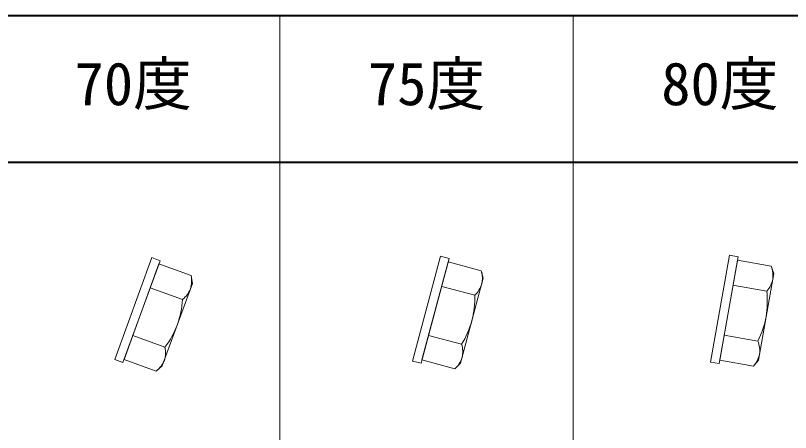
# Model space of a CAD drawing. Units: millimetres, scale not verified. Extents: x -975 to 975, y -650 to 695.
# Drawn here: x 484.8 to 749.1, y 507.7 to 650 of the extents above; entities that cross this region are included whole.
import ezdxf
from ezdxf.enums import TextEntityAlignment as Align

# ---------------------------------------------------------------- set-up
doc = ezdxf.new("R2010")
doc.units = ezdxf.units.MM
doc.header["$LTSCALE"] = 5
doc.layers.add('0-0_0', color=3, linetype='Continuous', lineweight=9)
doc.layers.add('F-0', color=4, linetype='Continuous', lineweight=9)
doc.styles.add('ＭＳ ゴシック', font='')
doc.styles.get('ＭＳ ゴシック').set_extended_font_data('MS Gothic')

msp = doc.modelspace()

# ---------------------------------------------------------------- linework, layer by layer
at = {"layer": '0-0_0'}
for p, q in [((728.212, 568.219), (731.167, 567.698)), ((521.492, 531.59), (534.146, 566.358)), ((531.327, 567.384), (534.146, 566.358)), ((623.11, 531.354), (632.686, 567.093)), ((623.415, 532.493), (632.381, 565.954)), ((629.788, 567.87), (632.686, 567.093)), ((632.381, 565.954), (643.643, 562.937)), ((724.742, 531.26), (731.167, 567.698)), ((724.947, 532.421), (730.962, 566.537)), ((730.962, 566.537), (742.445, 564.512)), ((521.895, 532.698), (533.743, 565.25)), ((533.743, 565.25), (544.7, 561.262)), ((643.643, 562.937), (644.337, 560.348)), ((742.445, 564.512), (743.362, 561.994)), ((544.7, 561.262), (545.165, 558.623)), ((636.573, 531.37), (644.337, 560.348)), ((738.152, 532.45), (743.362, 561.994)), ((534.905, 530.432), (545.165, 558.623)), ((630.139, 557.588), (641.402, 554.571)), ((729.458, 558.007), (740.941, 555.983)), ((530.781, 557.112), (541.738, 553.124)), ((524.857, 540.836), (535.814, 536.848)), ((625.656, 540.859), (636.919, 537.841)), ((726.451, 540.951), (737.933, 538.926)), ((521.895, 532.698), (532.852, 528.71)), ((623.415, 532.493), (634.677, 529.475)), ((636.573, 531.37), (634.677, 529.475)), ((724.947, 532.421), (736.43, 530.396)), ((738.152, 532.45), (736.43, 530.396)), ((534.905, 530.432), (532.852, 528.71))]:
    msp.add_line(p, q, dxfattribs=at)
for points in [[(724.742, 531.26), (721.788, 531.781), (728.212, 568.219)], [(521.492, 531.59), (518.673, 532.616), (531.327, 567.384)], [(623.11, 531.354), (620.212, 532.13), (629.788, 567.87)]]:
    msp.add_lwpolyline(points, dxfattribs=at)
for centre, radius, start, end in [((635.39, 560.353), 8.648, 346.999, 17.385), ((734.449, 561.219), 8.648, 351.999, 22.385), ((536.253, 559.408), 8.648, 341.999, 12.385), ((635.543, 560.937), 8.652, 312.622, 342.994), ((734.55, 561.814), 8.652, 317.622, 347.994), ((536.456, 559.976), 8.652, 307.622, 337.994), ((710.277, 552.246), 30.891, 350.639, 6.949), ((510.891, 554.768), 30.891, 340.639, 356.949), ((610.529, 553.52), 30.891, 345.639, 1.949), ((710.397, 552.925), 30.891, 333.051, 349.361), ((511.127, 555.417), 30.891, 323.051, 339.361), ((610.708, 554.187), 30.891, 328.051, 344.361), ((527.363, 534.994), 8.652, 342.006, 12.378), ((628.662, 535.257), 8.652, 347.006, 17.378), ((729.933, 535.632), 8.652, 352.006, 22.378), ((730.042, 536.226), 8.648, 317.615, 348.001), ((527.573, 535.56), 8.648, 307.615, 338.001), ((628.822, 535.839), 8.648, 312.615, 343.001)]:
    msp.add_arc(centre, radius, start, end, dxfattribs=at)
at = {"layer": 'F-0', "color": 6, "lineweight": 40}
for p, q in [((-975, 650), (975, 650)), ((-975, 600), (975, 600))]:
    msp.add_line(p, q, dxfattribs=at)
at = {"layer": 'F-0'}
for p, q in [((575, 650), (575, -650)), ((675, 650), (675, -650))]:
    msp.add_line(p, q, dxfattribs=at)

# ---------------------------------------------------------------- texts
at = {"layer": 'F-0', "color": 7, "style": 'ＭＳ ゴシック'}
for s, p in [('70度', (505, 615)), ('75度', (605, 615)), ('80度', (705, 615))]:
    msp.add_text(s, height=14.66, dxfattribs=at).set_placement(p, align=Align.BOTTOM_LEFT)

doc.saveas('drawing.dxf')
